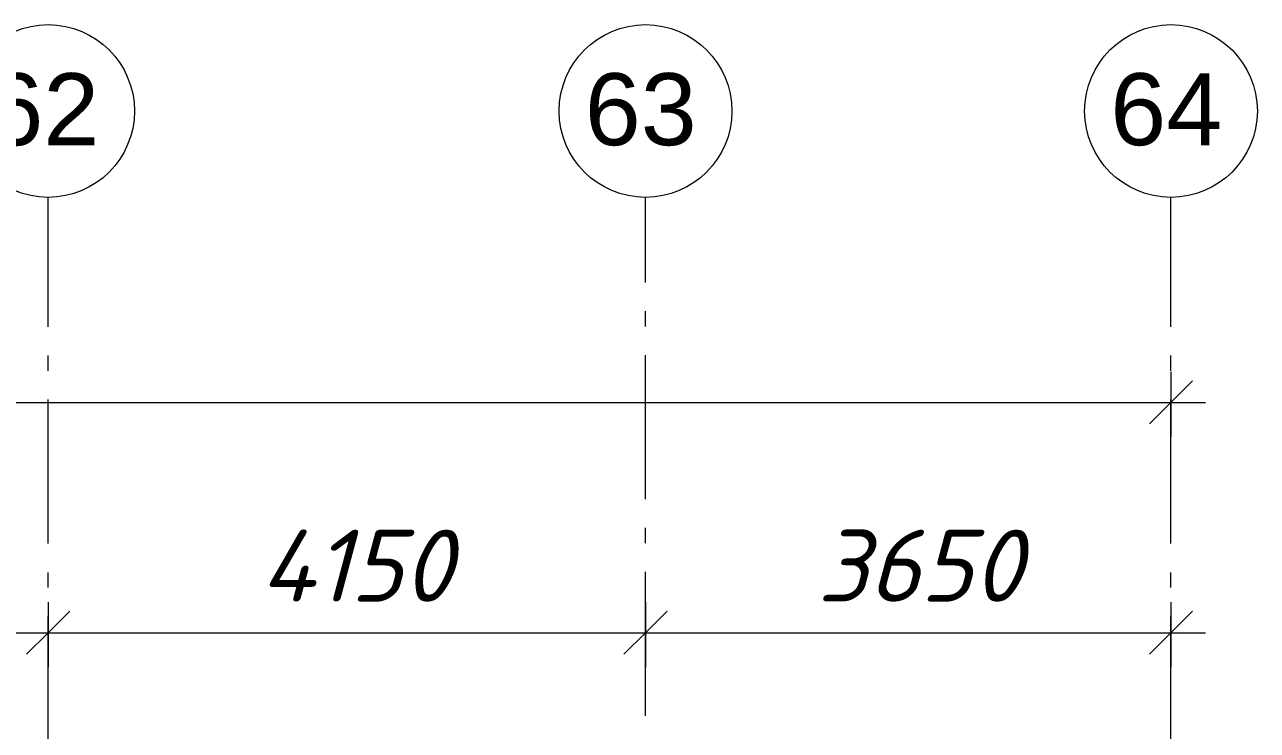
# Model space of a CAD drawing. Header units: millimetres. Extents: x -537608 to 253996, y -217170 to 186033.
# Drawn here: x -272724 to -264161, y 33197 to 38099 of the extents above; entities that cross this region are included whole.
import ezdxf

# ---------------------------------------------------------------- set-up
doc = ezdxf.new("R2010")
doc.units = ezdxf.units.MM
doc.layers.add('PDF _Геометрия', color=7, linetype='Continuous')
doc.layers.add('PDF _Текст', color=7, linetype='Continuous')
doc.styles.add('PDF ArialMT', font='arial.ttf')
doc.styles.add('PDF ISOCPEUR Italic', font='isocpeui.ttf')

msp = doc.modelspace()

# ---------------------------------------------------------------- linework, layer by layer
at = {"layer": 'PDF _Геометрия', "color": 253, "lineweight": 9, "true_color": 0xaaaaaa}
for p, q in [((-272561.3503, 36000.5951), (-272561.3503, 36899.2642)), ((-268411.3498, 36308.8939), (-268411.3498, 36899.2642)), ((-264761.3498, 36000.5951), (-264761.3498, 36899.2642)), ((-268411.3498, 36003.0582), (-268411.3498, 36108.8931)), ((-272561.3503, 35694.7636), (-272561.3503, 35800.5943)), ((-268411.3498, 34803.0573), (-268411.3498, 35803.0573)), ((-264761.3498, 35694.7636), (-264761.3498, 35800.5943)), ((-272561.3503, 34494.7628), (-272561.3503, 35494.7628)), ((-264761.3498, 34494.7628), (-264761.3498, 35494.7628)), ((-268411.3498, 34497.2258), (-268411.3498, 34603.0564)), ((-272561.3503, 34188.9271), (-272561.3503, 34294.762)), ((-268411.3498, 33297.225), (-268411.3498, 34297.225)), ((-264761.3498, 34188.9271), (-264761.3498, 34294.762)), ((-272561.3503, 32988.9262), (-272561.3503, 33988.9262)), ((-264761.3498, 32988.9262), (-264761.3498, 33988.9262))]:
    msp.add_line(p, q, dxfattribs=at)
at = {"layer": 'PDF _Геометрия', "lineweight": 9}
for p, q in [((-264761.3498, 35687.8613), (-264761.3498, 35475.7264)), ((-368501.3767, 35475.7264), (-264521.3486, 35475.7264)), ((-264761.3498, 35475.7264), (-264761.3498, 35235.728)), ((-272561.3503, 34087.8588), (-272561.3503, 33875.7282)), ((-268411.3498, 34087.8588), (-268411.3498, 33875.7282)), ((-264761.3498, 34087.8588), (-264761.3498, 33875.7282)), ((-276811.3512, 33875.7282), (-272561.3503, 33875.7282)), ((-272561.3503, 33875.7282), (-268411.3498, 33875.7282)), ((-272561.3503, 33875.7282), (-272561.3503, 33635.7254)), ((-268411.3498, 33875.7282), (-264521.3486, 33875.7282)), ((-268411.3498, 33875.7282), (-268411.3498, 33635.7254)), ((-264761.3498, 33875.7282), (-264761.3498, 33635.7254))]:
    msp.add_line(p, q, dxfattribs=at)
at = {"layer": 'PDF _Геометрия', "lineweight": 20}
for p, q in [((-264611.3481, 35625.727), (-264761.3498, 35475.7264)), ((-264761.3498, 35475.7264), (-264911.3488, 35325.7257)), ((-272411.3518, 34025.7288), (-272561.3503, 33875.7282)), ((-268261.3513, 34025.7288), (-268411.3498, 33875.7282)), ((-264611.3481, 34025.7288), (-264761.3498, 33875.7282)), ((-272561.3503, 33875.7282), (-272711.3509, 33725.7275)), ((-268411.3498, 33875.7282), (-268561.3505, 33725.7275)), ((-264761.3498, 33875.7282), (-264911.3488, 33725.7275))]:
    msp.add_line(p, q, dxfattribs=at)
for centre, radius in [((-272561.3513, 37499.2661), 599.9993), ((-268411.3493, 37499.2664), 599.9999), ((-264761.3485, 37499.2666), 599.9997)]:
    msp.add_circle(centre, radius, dxfattribs=at)

# ---------------------------------------------------------------- texts
at = {"layer": 'PDF _Текст', "char_height": 500, "attachment_point": 4}
for s, insert, style in [('62', (-272982.9074, 37508.3436), 'PDF ArialMT'), ('63', (-268832.9069, 37508.3436), 'PDF ArialMT'), ('64', (-265182.9063, 37508.3436), 'PDF ArialMT'), ('4150', (-271089.6961, 34341.24), 'PDF ISOCPEUR Italic'), ('3650', (-267218.4257, 34341.24), 'PDF ISOCPEUR Italic')]:
    msp.add_mtext(s, dxfattribs=dict(at, insert=insert, style=style))

doc.saveas('drawing.dxf')
